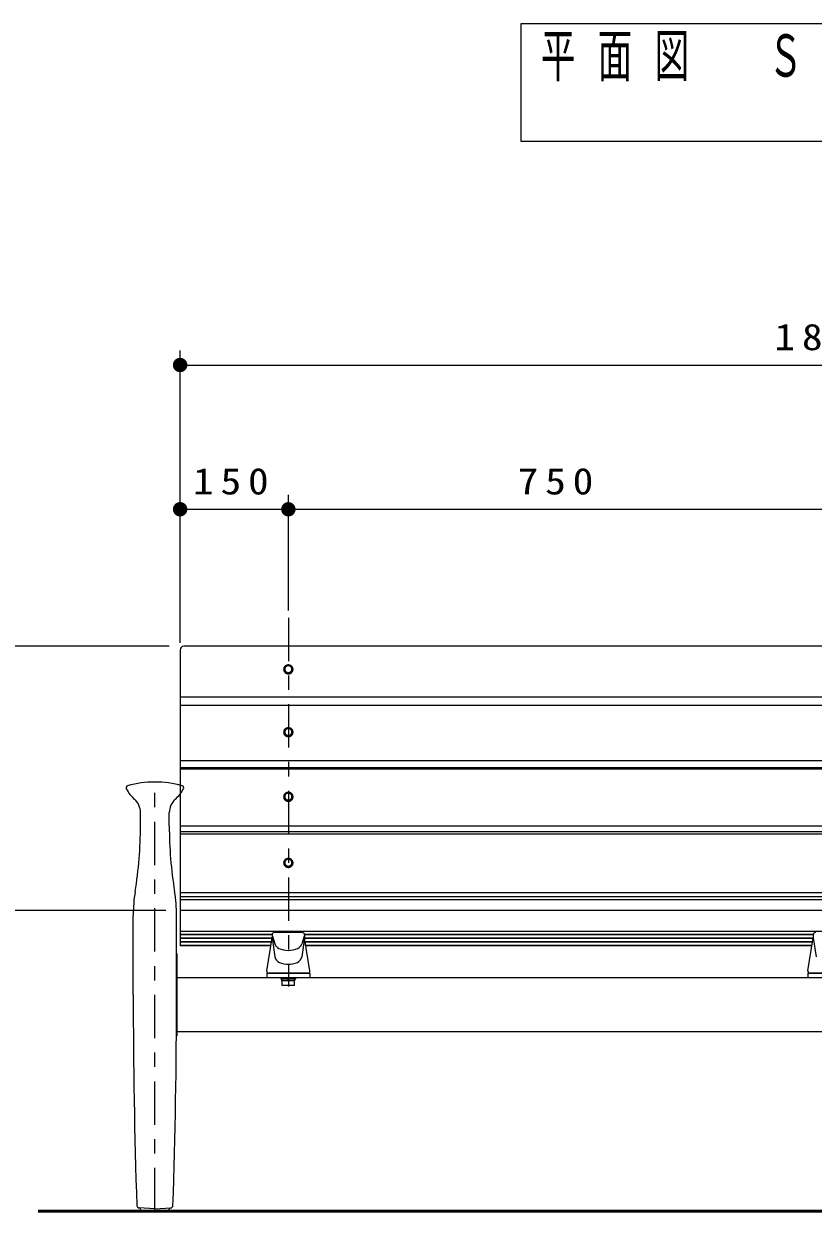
# Model space of a CAD drawing. Units: millimetres on the paper, scale 1:20. Extents: x -385 to 0, y 0 to 267.
# Drawn here: x -314.3 to -259.5, y 106.9 to 189.3 of the extents above; entities that cross this region are included whole.
import ezdxf

# ---------------------------------------------------------------- set-up
doc = ezdxf.new("R2010")
doc.units = ezdxf.units.MM
doc.linetypes.add('USER2', pattern=[6, 3, -1, 1, -1])
doc.layers.add('1_20', color=7, linetype='Continuous', lineweight=25)
doc.styles.add('ＭＳ ゴシック', font='')
doc.styles.get('ＭＳ ゴシック').set_extended_font_data('MS Gothic')

# ---------------------------------------------------------------- blocks, each defined once
blk = doc.blocks.new('filled_dot')
at = {"color": 0, "linetype": 'Continuous', "lineweight": -2, "const_width": 1.25}
blk.add_lwpolyline([(-0.625, 0, 1), (0.625, 0, 1)], format="xyb", close=True, dxfattribs=at)

msp = doc.modelspace()

# ---------------------------------------------------------------- linework, layer by layer
at = {"layer": '1_20', "lineweight": 13}
for p, q in [((-279.825, 189.257), (-279.825, 181.123)), ((-237.025, 189.257), (-279.825, 189.257)), ((-279.825, 181.123), (-237.025, 181.123)), ((-303.425, 146.35), (-303.425, 166.6)), ((-303.425, 165.6), (-213.425, 165.6)), ((-295.925, 148.583), (-295.925, 156.6)), ((-303.425, 155.6), (-295.925, 155.6)), ((-295.925, 155.6), (-258.425, 155.6)), ((-304.175, 146.1), (-332.425, 146.1)), ((-213.425, 142.572), (-303.425, 142.572)), ((-213.425, 138.156), (-303.425, 138.156)), ((-213.425, 133.625), (-303.425, 133.625)), ((-213.425, 129.006), (-303.425, 129.006)), ((-304.425, 127.782), (-322.425, 127.782)), ((-297.05, 126.092), (-303.425, 126.092)), ((-259.55, 126.092), (-294.8, 126.092)), ((-297.05, 125.843), (-303.425, 125.843)), ((-297.099, 125.595), (-303.425, 125.595)), ((-259.55, 125.843), (-294.8, 125.843)), ((-259.599, 125.595), (-294.751, 125.595))]:
    msp.add_line(p, q, dxfattribs=at)
at = {"layer": '1_20', "linetype": 'USER2', "lineweight": 13}
for p, q in [((-295.925, 148.083), (-295.925, 122.51)), ((-305.175, 106.94), (-305.175, 136.699))]:
    msp.add_line(p, q, dxfattribs=at)
at = {"layer": '1_20'}
for p, q in [((-303.425, 145.85), (-303.425, 125.328)), ((-213.675, 146.1), (-303.175, 146.1)), ((-213.425, 141.994), (-303.425, 141.994)), ((-213.425, 137.674), (-303.425, 137.674)), ((-213.425, 137.59), (-303.425, 137.59)), ((-213.425, 133.245), (-303.425, 133.245)), ((-213.425, 133.077), (-303.425, 133.077)), ((-213.425, 128.729), (-303.425, 128.729)), ((-213.425, 128.522), (-303.425, 128.522)), ((-213.425, 127.787), (-303.425, 127.787)), ((-213.425, 126.34), (-303.425, 126.34)), ((-297.05, 126.118), (-303.425, 126.118)), ((-259.55, 126.118), (-294.8, 126.118)), ((-297.05, 125.869), (-303.425, 125.869)), ((-297.095, 125.621), (-303.425, 125.621)), ((-297.135, 125.372), (-303.425, 125.372)), ((-297.143, 125.328), (-303.425, 125.328)), ((-259.55, 125.869), (-294.8, 125.869)), ((-259.595, 125.621), (-294.755, 125.621)), ((-259.635, 125.372), (-294.714, 125.372)), ((-259.643, 125.328), (-294.707, 125.328)), ((-303.625, 123.14), (-213.225, 123.14)), ((-297.425, 123.44), (-297.425, 123.14)), ((-297.425, 123.44), (-294.425, 123.44)), ((-296.45, 123.14), (-296.45, 123.04)), ((-296.45, 123.14), (-295.4, 123.14)), ((-296.45, 123.04), (-295.4, 123.04)), ((-295.465, 123.04), (-296.385, 123.04)), ((-296.385, 122.915), (-296.385, 123.04)), ((-295.465, 122.915), (-296.385, 122.915)), ((-296.35, 122.595), (-296.35, 122.915)), ((-295.962, 122.915), (-295.928, 123.04)), ((-295.925, 122.915), (-295.925, 122.595)), ((-295.922, 122.915), (-295.888, 123.04)), ((-295.5, 122.595), (-295.5, 122.915)), ((-295.465, 122.915), (-295.465, 123.04)), ((-295.4, 123.04), (-295.4, 123.14)), ((-294.425, 123.44), (-294.425, 123.14)), ((-259.925, 123.44), (-256.925, 123.44)), ((-259.925, 123.44), (-259.925, 123.14)), ((-295.5, 122.595), (-296.35, 122.595)), ((-303.625, 119.39), (-213.225, 119.39)), ((-303.625, 119.09), (-303.688, 119.09)), ((-306.175, 106.94), (-304.175, 106.94))]:
    msp.add_line(p, q, dxfattribs=at)
at = {"layer": '1_20', "color": 4}
for p, q in [((-306.175, 133.648), (-306.175, 134.572)), ((-304.175, 133.648), (-304.175, 134.572)), ((-306.675, 121.94), (-306.675, 127.433)), ((-303.675, 121.94), (-303.675, 127.433)), ((-305.175, 107.115), (-306.283, 107.173)), ((-306.175, 106.94), (-306.175, 107.073)), ((-305.175, 107.115), (-304.067, 107.173)), ((-304.175, 106.94), (-304.175, 107.073))]:
    msp.add_line(p, q, dxfattribs=at)
at = {"layer": '1_20', "color": 190}
for p, q in [((-297.05, 126.11), (-297.05, 125.896)), ((-297.022, 126.01), (-296.86, 125.473)), ((-294.827, 126.01), (-294.99, 125.473)), ((-294.8, 126.11), (-294.8, 125.896)), ((-259.55, 126.11), (-259.55, 125.896)), ((-297.423, 123.614), (-297.05, 125.896)), ((-297.05, 125.896), (-296.856, 124.571)), ((-294.8, 125.896), (-294.994, 124.571)), ((-294.427, 123.614), (-294.8, 125.896)), ((-259.923, 123.614), (-259.55, 125.896)), ((-259.55, 125.896), (-259.356, 124.571)), ((-294.575, 123.44), (-297.275, 123.44)), ((-257.075, 123.44), (-259.775, 123.44))]:
    msp.add_line(p, q, dxfattribs=at)
at = {"layer": '1_20', "color": 131}
msp.add_line((-303.625, 119.09), (-303.625, 124.64), dxfattribs=at)
at = {"layer": '1_20', "lineweight": 50}
msp.add_line((-313.258, 106.94), (-205.051, 106.94), dxfattribs=at)
at = {"layer": '1_20', "color": 4}
for points in [[(-296.25, 144.5), (-296.249, 144.473), (-296.245, 144.446), (-296.239, 144.42), (-296.23, 144.394), (-296.219, 144.369), (-296.206, 144.345), (-296.191, 144.323), (-296.174, 144.301), (-296.155, 144.281), (-296.134, 144.263), (-296.111, 144.247), (-296.087, 144.232), (-296.062, 144.22), (-296.036, 144.209), (-296.009, 144.201), (-295.981, 144.195), (-295.953, 144.192), (-295.925, 144.191), (-295.896, 144.192), (-295.868, 144.195), (-295.841, 144.201), (-295.814, 144.209), (-295.787, 144.22), (-295.762, 144.232), (-295.738, 144.247), (-295.716, 144.263), (-295.695, 144.281), (-295.676, 144.301), (-295.659, 144.323), (-295.643, 144.345), (-295.63, 144.369), (-295.619, 144.394), (-295.611, 144.42), (-295.605, 144.446), (-295.601, 144.473), (-295.6, 144.5), (-295.601, 144.527), (-295.605, 144.554), (-295.611, 144.58), (-295.619, 144.606), (-295.63, 144.63), (-295.643, 144.654), (-295.659, 144.677), (-295.676, 144.699), (-295.695, 144.718), (-295.716, 144.737), (-295.738, 144.753), (-295.762, 144.768), (-295.787, 144.78), (-295.814, 144.79), (-295.841, 144.798), (-295.868, 144.804), (-295.896, 144.808), (-295.925, 144.809), (-295.953, 144.808), (-295.981, 144.804), (-296.009, 144.798), (-296.036, 144.79), (-296.062, 144.78), (-296.087, 144.768), (-296.111, 144.753), (-296.134, 144.737), (-296.155, 144.718), (-296.174, 144.699), (-296.191, 144.677), (-296.206, 144.654), (-296.219, 144.63), (-296.23, 144.606), (-296.239, 144.58), (-296.245, 144.554), (-296.249, 144.527)], [(-296.175, 144.515), (-296.174, 144.495), (-296.171, 144.474), (-296.166, 144.454), (-296.16, 144.434), (-296.151, 144.415), (-296.141, 144.396), (-296.13, 144.379), (-296.116, 144.362), (-296.102, 144.347), (-296.085, 144.333), (-296.068, 144.321), (-296.05, 144.309), (-296.03, 144.3), (-296.01, 144.292), (-295.989, 144.286), (-295.968, 144.281), (-295.947, 144.278), (-295.925, 144.278), (-295.903, 144.278), (-295.881, 144.281), (-295.86, 144.286), (-295.839, 144.292), (-295.819, 144.3), (-295.8, 144.309), (-295.781, 144.321), (-295.764, 144.333), (-295.748, 144.347), (-295.733, 144.362), (-295.72, 144.379), (-295.708, 144.396), (-295.698, 144.415), (-295.69, 144.434), (-295.683, 144.454), (-295.679, 144.474), (-295.676, 144.495), (-295.675, 144.515), (-295.676, 144.536), (-295.679, 144.557), (-295.683, 144.577), (-295.69, 144.597), (-295.698, 144.616), (-295.708, 144.634), (-295.72, 144.652), (-295.733, 144.668), (-295.748, 144.683), (-295.764, 144.697), (-295.781, 144.71), (-295.8, 144.721), (-295.819, 144.731), (-295.839, 144.739), (-295.86, 144.745), (-295.881, 144.749), (-295.903, 144.752), (-295.925, 144.753), (-295.947, 144.752), (-295.968, 144.749), (-295.989, 144.745), (-296.01, 144.739), (-296.03, 144.731), (-296.05, 144.721), (-296.068, 144.71), (-296.085, 144.697), (-296.102, 144.683), (-296.116, 144.668), (-296.13, 144.652), (-296.141, 144.634), (-296.151, 144.616), (-296.16, 144.597), (-296.166, 144.577), (-296.171, 144.557), (-296.174, 144.536)], [(-296.25, 140.147), (-296.249, 140.12), (-296.245, 140.093), (-296.239, 140.067), (-296.23, 140.041), (-296.219, 140.016), (-296.206, 139.992), (-296.191, 139.969), (-296.174, 139.948), (-296.155, 139.928), (-296.134, 139.91), (-296.111, 139.893), (-296.087, 139.879), (-296.062, 139.867), (-296.036, 139.856), (-296.009, 139.848), (-295.981, 139.842), (-295.953, 139.839), (-295.925, 139.838), (-295.896, 139.839), (-295.868, 139.842), (-295.841, 139.848), (-295.814, 139.856), (-295.787, 139.867), (-295.762, 139.879), (-295.738, 139.893), (-295.716, 139.91), (-295.695, 139.928), (-295.676, 139.948), (-295.659, 139.969), (-295.643, 139.992), (-295.63, 140.016), (-295.619, 140.041), (-295.611, 140.067), (-295.605, 140.093), (-295.601, 140.12), (-295.6, 140.147), (-295.601, 140.174), (-295.605, 140.2), (-295.611, 140.227), (-295.619, 140.252), (-295.63, 140.277), (-295.643, 140.301), (-295.659, 140.324), (-295.676, 140.345), (-295.695, 140.365), (-295.716, 140.383), (-295.738, 140.4), (-295.762, 140.414), (-295.787, 140.427), (-295.814, 140.437), (-295.841, 140.445), (-295.868, 140.451), (-295.896, 140.455), (-295.925, 140.456), (-295.953, 140.455), (-295.981, 140.451), (-296.009, 140.445), (-296.036, 140.437), (-296.062, 140.427), (-296.087, 140.414), (-296.111, 140.4), (-296.134, 140.383), (-296.155, 140.365), (-296.174, 140.345), (-296.191, 140.324), (-296.206, 140.301), (-296.219, 140.277), (-296.23, 140.252), (-296.239, 140.227), (-296.245, 140.2), (-296.249, 140.174)], [(-296.175, 140.162), (-296.174, 140.141), (-296.171, 140.121), (-296.166, 140.101), (-296.16, 140.081), (-296.151, 140.062), (-296.141, 140.043), (-296.13, 140.026), (-296.116, 140.009), (-296.102, 139.994), (-296.085, 139.98), (-296.068, 139.967), (-296.05, 139.956), (-296.03, 139.947), (-296.01, 139.939), (-295.989, 139.932), (-295.968, 139.928), (-295.947, 139.925), (-295.925, 139.924), (-295.903, 139.925), (-295.881, 139.928), (-295.86, 139.932), (-295.839, 139.939), (-295.819, 139.947), (-295.8, 139.956), (-295.781, 139.967), (-295.764, 139.98), (-295.748, 139.994), (-295.733, 140.009), (-295.72, 140.026), (-295.708, 140.043), (-295.698, 140.062), (-295.69, 140.081), (-295.683, 140.101), (-295.679, 140.121), (-295.676, 140.141), (-295.675, 140.162), (-295.676, 140.183), (-295.679, 140.203), (-295.683, 140.224), (-295.69, 140.243), (-295.698, 140.263), (-295.708, 140.281), (-295.72, 140.299), (-295.733, 140.315), (-295.748, 140.33), (-295.764, 140.344), (-295.781, 140.357), (-295.8, 140.368), (-295.819, 140.378), (-295.839, 140.386), (-295.86, 140.392), (-295.881, 140.396), (-295.903, 140.399), (-295.925, 140.4), (-295.947, 140.399), (-295.968, 140.396), (-295.989, 140.392), (-296.01, 140.386), (-296.03, 140.378), (-296.05, 140.368), (-296.068, 140.357), (-296.085, 140.344), (-296.102, 140.33), (-296.116, 140.315), (-296.13, 140.299), (-296.141, 140.281), (-296.151, 140.263), (-296.16, 140.243), (-296.166, 140.224), (-296.171, 140.203), (-296.174, 140.183)], [(-296.25, 135.667), (-296.249, 135.64), (-296.245, 135.613), (-296.239, 135.587), (-296.23, 135.561), (-296.219, 135.536), (-296.206, 135.512), (-296.191, 135.489), (-296.174, 135.468), (-296.155, 135.448), (-296.134, 135.43), (-296.111, 135.414), (-296.087, 135.399), (-296.062, 135.387), (-296.036, 135.376), (-296.009, 135.368), (-295.981, 135.362), (-295.953, 135.359), (-295.925, 135.358), (-295.896, 135.359), (-295.868, 135.362), (-295.841, 135.368), (-295.814, 135.376), (-295.787, 135.387), (-295.762, 135.399), (-295.738, 135.414), (-295.716, 135.43), (-295.695, 135.448), (-295.676, 135.468), (-295.659, 135.489), (-295.643, 135.512), (-295.63, 135.536), (-295.619, 135.561), (-295.611, 135.587), (-295.605, 135.613), (-295.601, 135.64), (-295.6, 135.667), (-295.601, 135.694), (-295.605, 135.72), (-295.611, 135.747), (-295.619, 135.772), (-295.63, 135.797), (-295.643, 135.821), (-295.659, 135.844), (-295.676, 135.865), (-295.695, 135.885), (-295.716, 135.904), (-295.738, 135.92), (-295.762, 135.934), (-295.787, 135.947), (-295.814, 135.957), (-295.841, 135.965), (-295.868, 135.971), (-295.896, 135.975), (-295.925, 135.976), (-295.953, 135.975), (-295.981, 135.971), (-296.009, 135.965), (-296.036, 135.957), (-296.062, 135.947), (-296.087, 135.934), (-296.111, 135.92), (-296.134, 135.904), (-296.155, 135.885), (-296.174, 135.865), (-296.191, 135.844), (-296.206, 135.821), (-296.219, 135.797), (-296.23, 135.772), (-296.239, 135.747), (-296.245, 135.72), (-296.249, 135.694)], [(-296.175, 135.682), (-296.174, 135.661), (-296.171, 135.641), (-296.166, 135.621), (-296.16, 135.601), (-296.151, 135.582), (-296.141, 135.563), (-296.13, 135.546), (-296.116, 135.529), (-296.102, 135.514), (-296.085, 135.5), (-296.068, 135.487), (-296.05, 135.476), (-296.03, 135.467), (-296.01, 135.459), (-295.989, 135.453), (-295.968, 135.448), (-295.947, 135.445), (-295.925, 135.444), (-295.903, 135.445), (-295.881, 135.448), (-295.86, 135.453), (-295.839, 135.459), (-295.819, 135.467), (-295.8, 135.476), (-295.781, 135.487), (-295.764, 135.5), (-295.748, 135.514), (-295.733, 135.529), (-295.72, 135.546), (-295.708, 135.563), (-295.698, 135.582), (-295.69, 135.601), (-295.683, 135.621), (-295.679, 135.641), (-295.676, 135.661), (-295.675, 135.682), (-295.676, 135.703), (-295.679, 135.724), (-295.683, 135.744), (-295.69, 135.764), (-295.698, 135.783), (-295.708, 135.801), (-295.72, 135.819), (-295.733, 135.835), (-295.748, 135.85), (-295.764, 135.864), (-295.781, 135.877), (-295.8, 135.888), (-295.819, 135.898), (-295.839, 135.906), (-295.86, 135.912), (-295.881, 135.916), (-295.903, 135.919), (-295.925, 135.92), (-295.947, 135.919), (-295.968, 135.916), (-295.989, 135.912), (-296.01, 135.906), (-296.03, 135.898), (-296.05, 135.888), (-296.068, 135.877), (-296.085, 135.864), (-296.102, 135.85), (-296.116, 135.835), (-296.13, 135.819), (-296.141, 135.801), (-296.151, 135.783), (-296.16, 135.764), (-296.166, 135.744), (-296.171, 135.724), (-296.174, 135.703)], [(-296.25, 131.086), (-296.249, 131.06), (-296.245, 131.033), (-296.239, 131.006), (-296.23, 130.981), (-296.219, 130.956), (-296.206, 130.932), (-296.191, 130.909), (-296.174, 130.888), (-296.155, 130.868), (-296.134, 130.85), (-296.111, 130.833), (-296.087, 130.819), (-296.062, 130.806), (-296.036, 130.796), (-296.009, 130.788), (-295.981, 130.782), (-295.953, 130.779), (-295.925, 130.777), (-295.896, 130.779), (-295.868, 130.782), (-295.841, 130.788), (-295.814, 130.796), (-295.787, 130.806), (-295.762, 130.819), (-295.738, 130.833), (-295.716, 130.85), (-295.695, 130.868), (-295.676, 130.888), (-295.659, 130.909), (-295.643, 130.932), (-295.63, 130.956), (-295.619, 130.981), (-295.611, 131.006), (-295.605, 131.033), (-295.601, 131.06), (-295.6, 131.086), (-295.601, 131.113), (-295.605, 131.14), (-295.611, 131.166), (-295.619, 131.192), (-295.63, 131.217), (-295.643, 131.241), (-295.659, 131.264), (-295.676, 131.285), (-295.695, 131.305), (-295.716, 131.323), (-295.738, 131.34), (-295.762, 131.354), (-295.787, 131.367), (-295.814, 131.377), (-295.841, 131.385), (-295.868, 131.391), (-295.896, 131.394), (-295.925, 131.396), (-295.953, 131.394), (-295.981, 131.391), (-296.009, 131.385), (-296.036, 131.377), (-296.062, 131.367), (-296.087, 131.354), (-296.111, 131.34), (-296.134, 131.323), (-296.155, 131.305), (-296.174, 131.285), (-296.191, 131.264), (-296.206, 131.241), (-296.219, 131.217), (-296.23, 131.192), (-296.239, 131.166), (-296.245, 131.14), (-296.249, 131.113)], [(-296.175, 131.102), (-296.174, 131.081), (-296.171, 131.061), (-296.166, 131.04), (-296.16, 131.021), (-296.151, 131.001), (-296.141, 130.983), (-296.13, 130.966), (-296.116, 130.949), (-296.102, 130.934), (-296.085, 130.92), (-296.068, 130.907), (-296.05, 130.896), (-296.03, 130.886), (-296.01, 130.879), (-295.989, 130.872), (-295.968, 130.868), (-295.947, 130.865), (-295.925, 130.864), (-295.903, 130.865), (-295.881, 130.868), (-295.86, 130.872), (-295.839, 130.879), (-295.819, 130.886), (-295.8, 130.896), (-295.781, 130.907), (-295.764, 130.92), (-295.748, 130.934), (-295.733, 130.949), (-295.72, 130.966), (-295.708, 130.983), (-295.698, 131.001), (-295.69, 131.021), (-295.683, 131.04), (-295.679, 131.061), (-295.676, 131.081), (-295.675, 131.102), (-295.676, 131.123), (-295.679, 131.143), (-295.683, 131.163), (-295.69, 131.183), (-295.698, 131.202), (-295.708, 131.221), (-295.72, 131.238), (-295.733, 131.255), (-295.748, 131.27), (-295.764, 131.284), (-295.781, 131.297), (-295.8, 131.308), (-295.819, 131.317), (-295.839, 131.325), (-295.86, 131.332), (-295.881, 131.336), (-295.903, 131.339), (-295.925, 131.34), (-295.947, 131.339), (-295.968, 131.336), (-295.989, 131.332), (-296.01, 131.325), (-296.03, 131.317), (-296.05, 131.308), (-296.068, 131.297), (-296.085, 131.284), (-296.102, 131.27), (-296.116, 131.255), (-296.13, 131.238), (-296.141, 131.221), (-296.151, 131.202), (-296.16, 131.183), (-296.166, 131.163), (-296.171, 131.143), (-296.174, 131.123)]]:
    msp.add_lwpolyline(points, close=True, dxfattribs=at)
at = {"layer": '1_20'}
msp.add_arc((-303.175, 145.85), 0.25, 90, 180, dxfattribs=at)
at = {"layer": '1_20', "color": 4}
for centre, radius, start, end in [((-305.175, 129.57), 7.12, 74.6079, 105.3921), ((-307.025, 136.29), 0.15, 105.3921, 213.20587), ((-304.731, 137.558), 2.771, 208.93513, 227.92204), ((-305.618, 137.558), 2.771, 312.07795, 331.06487), ((-303.325, 136.29), 0.15, 326.79413, 74.6079), ((-307.428, 134.572), 1.253, 0, 47.92204), ((-302.922, 134.572), 1.253, 132.07796, 180), ((-334.63, 133.648), 28.456, 350.79971, 0), ((-275.719, 133.648), 28.456, 180, 189.2003), ((-296.264, 127.433), 10.411, 170.7997, 180), ((-314.086, 127.433), 10.411, 0, 9.2003), ((120.922, 121.94), 427.597, 180, 181.95969), ((-731.272, 121.94), 427.597, 358.04031, 0), ((-306.275, 107.323), 0.15, 181.95969, 267), ((-306.275, 107.073), 0.1, 0, 87), ((-304.075, 107.073), 0.1, 93, 180), ((-304.075, 107.323), 0.15, 273, 358.04031)]:
    msp.add_arc(centre, radius, start, end, dxfattribs=at)
at = {"layer": '1_20', "color": 190}
for centre, radius, start, end in [((-296.9, 126.11), 0.15, 91.62387, 180), ((-295.925, 91.718), 34.556, 88.37613, 91.62387), ((-294.95, 126.11), 0.15, 0, 88.37613), ((-259.4, 126.11), 0.15, 91.62387, 180), ((-296.381, 125.618), 0.5, 196.80373, 246.74202), ((-295.925, 126.68), 1.656, 246.74202, 293.25798), ((-295.468, 125.618), 0.5, 293.25798, 343.19626), ((-296.361, 124.644), 0.5, 188.33609, 247.83332), ((-295.489, 124.644), 0.5, 292.16668, 351.66391), ((-297.275, 123.59), 0.15, 170.7133, 270), ((-295.925, 125.715), 1.656, 247.83332, 292.16668), ((-294.575, 123.59), 0.15, 270, 9.2867), ((-259.775, 123.59), 0.15, 170.7133, 270)]:
    msp.add_arc(centre, radius, start, end, dxfattribs=at)
at = {"layer": '1_20', "color": 131}
msp.add_arc((-304.075, 124.64), 0.45, 0, 27.26604, dxfattribs=at)

# ---------------------------------------------------------------- block references
at = {"layer": '1_20', "lineweight": 13, "xscale": 0.4, "yscale": 0.4}
for p in [(-303.425, 165.6), (-303.425, 155.6), (-295.925, 155.6)]:
    msp.add_blockref('filled_dot', p, dxfattribs=at)
at = {"layer": '1_20', "lineweight": 13, "xscale": 0.4, "yscale": 0.4, "rotation": 180}
msp.add_blockref('filled_dot', (-295.925, 155.6), dxfattribs=at)

# ---------------------------------------------------------------- texts
at = {"layer": '1_20', "style": 'ＭＳ ゴシック'}
for s, insert, char_height, attachment_point in [('\\T1.64;\\W0.6;平面図\u3000Ｓ＝１／２０', (-278.425, 188.523), 2.933, 1), ('\\T1.33;\\W1.15;1800', (-258.425, 166.6), 1.833, 8), ('\\T1.33;\\W1.15;150', (-299.675, 156.6), 1.833, 8), ('\\T1.33;\\W1.15;750', (-277.175, 156.6), 1.833, 8)]:
    msp.add_mtext(s, dxfattribs=dict(at, insert=insert, char_height=char_height, attachment_point=attachment_point))

doc.saveas('drawing.dxf')
